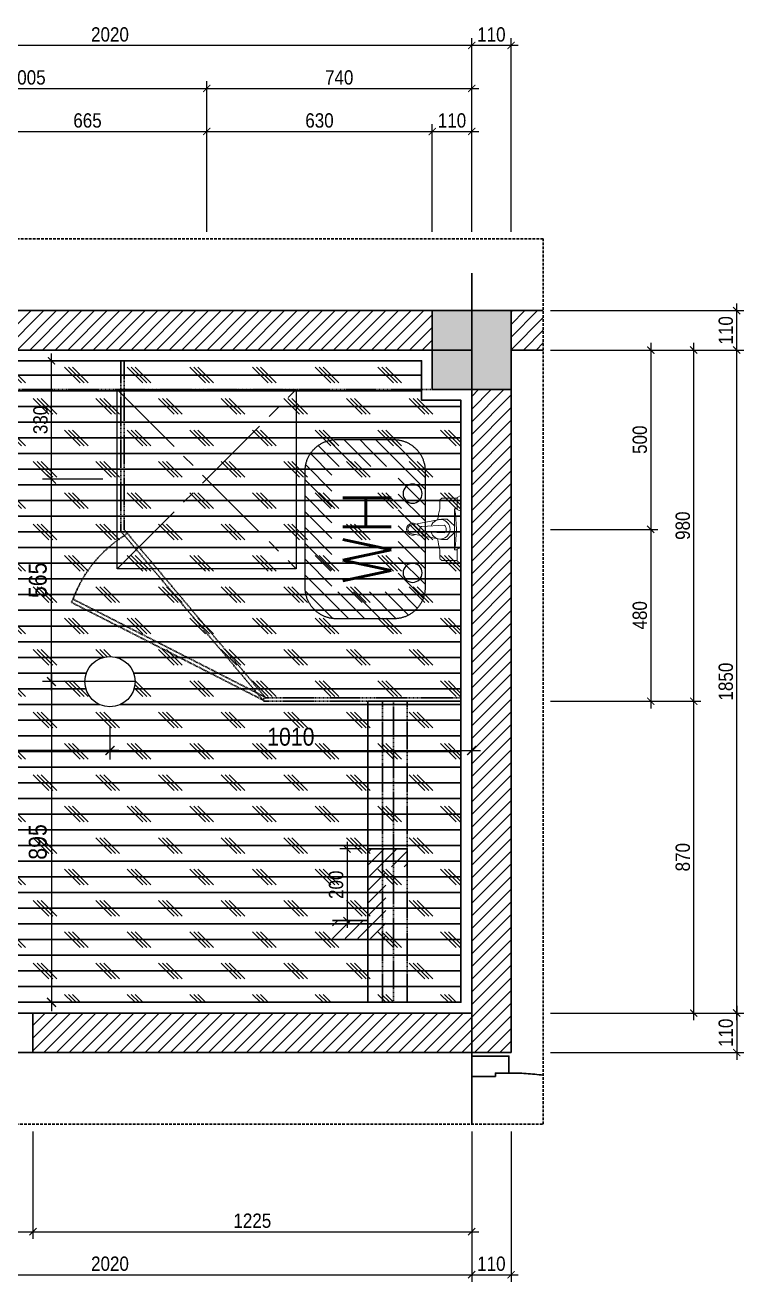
# Model space of a CAD drawing. Header units: millimetres. Extents: x -82962 to 19744, y -138000 to 4535.
# Drawn here: x 6462 to 8469, y -59018 to -55512 of the extents above; entities that cross this region are included whole.
import ezdxf

# ---------------------------------------------------------------- set-up
doc = ezdxf.new("R2010")
doc.units = ezdxf.units.MM
doc.header["$LTSCALE"] = 1000
doc.header["$MEASUREMENT"] = 0
doc.header["$PDMODE"] = 3
for name, pattern in [('$2$CENTER2', [1.125, 0.75, -0.125, 0.125, -0.125]), ('$3$HIDDEN', [9.525, 6.35, -3.175]), ('HIDDEN', [0.375, 0.25, -0.125])]:
    doc.linetypes.add(name, pattern=pattern)
doc.layers.get('0').update_dxf_attribs({"lineweight": 30})
doc.layers.get('DEFPOINTS').update_dxf_attribs({"color": 4, "lineweight": 30})
for name, color, linetype in [('1CN', 4, 'Continuous'), ('1TBN', 3, 'Continuous'), ('A- HATCH', 251, 'Continuous'), ('A-HATCH', 250, 'Continuous'), ('ETC', 6, 'Continuous'), ('sanytary', 4, 'Continuous'), ('TBD', 2, 'Continuous')]:
    doc.layers.add(name, color=color, linetype=linetype)
doc.layers.add('NOITHAT', color=156, linetype='Continuous', lineweight=5)
doc.layers.add('THAY', color=4, linetype='Continuous', lineweight=30)
doc.styles.add('ARIAL', font='arial.ttf', dxfattribs={"width": 0.85})
doc.styles.add('ROMANS', font='romans.shx', dxfattribs={"width": 0.7, "bigfont": 'vns.shx'})
doc.dimstyles.new('DIM 1-100', dxfattribs={"dimscale": 0, "dimtxt": 2, "dimasz": 1, "dimexe": 1, "dimexo": 1, "dimgap": 0.5, "dimtad": 1, "dimdec": 4, "dimrnd": 1, "dimdsep": 46, "dimtxsty": 'ARIAL', "dimblk1": 'ARCHTICK', "dimblk2": 'ARCHTICK', "dimsah": 1, "dimcen": 2, "dimdle": 1, "dimclrd": 9, "dimclre": 9, "dimclrt": 1, "dimadec": 0, "dimazin": 0, "dimtfac": 1, "dimtdec": 4, "dimtix": 1, "dimtmove": 2, "dimatfit": 3, "dimldrblk": 'DOT', "dimfxl": 1, "dimtvp": 1, "dimtolj": 1, "dimarcsym": 0})

# ---------------------------------------------------------------- blocks, each defined once
blk = doc.blocks.new('voinuoc')
at = {"layer": 'NOITHAT'}
for p, q in [((65.6, 54.5), (81.3, 137.3)), ((122.4, 54.5), (106.7, 137.3)), ((7.1, 10.5), (7.1, 50.1)), ((36.7, 58.8), (13.8, 58.8)), ((65.6, 54.5), (65.6, 38.7)), ((65.6, 38.7), (84.9, 17.6)), ((122.4, 38.7), (103.1, 17.6)), ((122.4, 54.5), (122.4, 38.7)), ((151.7, 58.8), (174.6, 58.8)), ((181.3, 10.5), (181.3, 50.1)), ((0, 0), (5.2, 10.5)), ((0, 0), (43.8, 0)), ((38.5, 10.5), (5.2, 10.5)), ((36.7, 17.6), (151.7, 17.6)), ((36.7, 10.5), (36.7, 17.6)), ((43.8, 0), (38.5, 10.5)), ((144.6, 0), (149.9, 10.5)), ((188.4, 0), (144.6, 0)), ((149.9, 10.5), (183.2, 10.5)), ((151.7, 10.5), (151.7, 17.6)), ((188.4, 0), (183.2, 10.5))]:
    blk.add_line(p, q, dxfattribs=at)
blk.add_lwpolyline([(82.9, 46.5), (86.3, 109.5, -0.414214), (91.3, 114.5), (96.3, 114.5, -0.414214), (101.3, 109.5), (103.7, 46.5, -0.414214), (98.7, 41.5), (91.3, 41.5, -0.300554)], format="xyb", close=True, dxfattribs=at)
for centre, radius, start, end in [((94, 135.1), 16.9, 330.473, 209.527), ((94, 135.1), 12.9, 9.9441, 170.0559), ((94, 57.7), 27.2, 109.5847, 72.1647), ((16.2, 50.1), 9.04, 105.4216, 180.2748), ((128.4, -313.4), 383.4, 99.1258, 103.8498), ((59.6, -313.4), 383.4, 76.1502, 80.8742), ((172.2, 50.1), 9.04, 359.7252, 74.5784), ((94, 359.3), 346.5, 260.4738, 279.5916)]:
    blk.add_arc(centre, radius, start, end, dxfattribs=at)
blk = doc.blocks.new('*X577')
at = {"color": 0}
for p, q in [((19623, 27719.4), (19720.6, 27817)), ((19623.5, 27755.2), (19684.8, 27816.5)), ((19696, 27757), (19756, 27817)), ((19731.3, 27757), (19791.3, 27817)), ((19766.7, 27757), (19826.7, 27817)), ((19802, 27757), (19862, 27817)), ((19837.4, 27757), (19897.4, 27817)), ((19872.8, 27757), (19932.8, 27817)), ((19908.1, 27757), (19966.8, 27815.6)), ((19943.5, 27757), (19991.8, 27805.3)), ((19963, 27741.2), (20009.8, 27787.9)), ((19963, 27705.8), (20021, 27763.8)), ((19623, 27684), (19683, 27744)), ((19968, 27675.5), (20023, 27730.5)), ((19651.1, 27676.8), (19683, 27708.7)), ((20003.2, 27675.4), (20023, 27695.1)), ((19623, 27648.7), (19651.1, 27676.8)), ((19623.2, 27613.5), (19683, 27673.3)), ((19963, 27670.5), (19968, 27675.5)), ((19963, 27635.1), (20003.2, 27675.4)), ((19631.2, 27586.1), (19683, 27638)), ((19912.2, 27549), (20023, 27659.8)), ((19646.8, 27566.4), (19689.9, 27609.5)), ((19669, 27553.2), (19724.8, 27609)), ((19700.1, 27549), (19760.1, 27609)), ((19735.5, 27549), (19795.5, 27609)), ((19770.8, 27549), (19830.8, 27609)), ((19806.2, 27549), (19866.2, 27609)), ((19841.5, 27549), (19901.5, 27609)), ((19876.9, 27549), (19936.9, 27609)), ((19947.6, 27549), (20023, 27624.4))]:
    blk.add_line(p, q, dxfattribs=at)
blk = doc.blocks.new('A$C2CF03E5D')
at = {"layer": '1CN'}
blk.add_circle((35, 349.2), 26.7, dxfattribs=at)
at = {"layer": '1TBN', "color": 9, "linetype": '$3$HIDDEN', "ltscale": 0.2}
blk.add_lwpolyline([(87.5, 0), (247.5, 0, 0.414214), (335, 87.5), (335, 412.5, 0.414214), (247.5, 500), (87.5, 500, 0.414214), (0, 412.5), (0, 87.5, 0.414214)], format="xyb", close=True, dxfattribs=at)
at = {"layer": 'sanytary', "color": 6, "ltscale": 1000}
blk.add_circle((35, 128.2), 26.7, dxfattribs=at)
at = {"layer": 'A- HATCH', "extrusion": (0, 0, -1), "xscale": 1.249999998137354, "yscale": 1.249999998137354, "zscale": -1.25, "rotation": 89.9999999999992}
blk.add_blockref('*X577', (34436.2, -24528.7), dxfattribs=at)
at = {"layer": '1TBN', "color": 9, "style": 'ROMANS', "text_generation_flag": 4, "width": 1}
blk.add_text('WH', height=135, rotation=90, dxfattribs=at).set_placement((94.7, 94.4))
blk = doc.blocks.new('_ARCHTICK')
at = {"color": 0, "linetype": 'ByBlock', "const_width": 0.15}
blk.add_lwpolyline([(-0.5, -0.5), (0.5, 0.5)], dxfattribs=at)
blk = doc.blocks.new('*D579')
at = {"layer": 'DEFPOINTS', "color": 0, "ltscale": 0.2, "transparency": 16777216}
for p in [(5688.6, -57442.2), (6698.6, -57442.2), (5688.6, -57535.7)]:
    blk.add_point(p, dxfattribs=at)
at = {"layer": 'THAY', "color": 9, "lineweight": -2, "ltscale": 0.2, "transparency": 16777216}
for p, q in [((5688.6, -57467.2), (5688.6, -57560.7)), ((6698.6, -57467.2), (6698.6, -57560.7)), ((6723.6, -57535.7), (5663.6, -57535.7))]:
    blk.add_line(p, q, dxfattribs=at)
at = {"layer": 'THAY', "color": 9, "lineweight": -2, "ltscale": 0.2, "transparency": 16777216, "xscale": 25, "yscale": 25, "zscale": 25, "rotation": 180}
blk.add_blockref('_ARCHTICK', (5688.6, -57535.7), dxfattribs=at)
at = {"layer": 'THAY', "color": 9, "lineweight": -2, "ltscale": 0.2, "transparency": 16777216, "xscale": 25, "yscale": 25, "zscale": 25}
blk.add_blockref('_ARCHTICK', (6698.6, -57535.7), dxfattribs=at)
at = {"layer": 'THAY', "color": 1, "ltscale": 0.2, "transparency": 16777216, "insert": (6193.6, -57497.7), "char_height": 50, "attachment_point": 5, "style": 'ARIAL'}
blk.add_mtext('\\A1;1010', dxfattribs=at)
blk = doc.blocks.new('_DOT')
at = {"color": 0, "linetype": 'ByBlock', "ltscale": 10}
blk.add_line((-0.5, 0), (-1, 0), dxfattribs=at)
at = {"color": 0, "linetype": 'ByBlock', "ltscale": 10, "const_width": 0.5}
blk.add_lwpolyline([(-0.25, 0, 1), (0.25, 0, 1)], format="xyb", close=True, dxfattribs=at)
blk = doc.blocks.new('*D580')
at = {"layer": 'DEFPOINTS', "color": 0, "ltscale": 0.2, "transparency": 16777216}
for p in [(7708.6, -57404.3), (6698.6, -57442.2), (7708.6, -57535.7)]:
    blk.add_point(p, dxfattribs=at)
at = {"layer": 'THAY', "color": 9, "lineweight": -2, "ltscale": 0.2, "transparency": 16777216}
for p, q in [((7708.6, -57429.3), (7708.6, -57560.7)), ((6698.6, -57467.2), (6698.6, -57560.7)), ((6673.6, -57535.7), (7733.6, -57535.7))]:
    blk.add_line(p, q, dxfattribs=at)
at = {"layer": 'THAY', "color": 9, "lineweight": -2, "ltscale": 0.2, "transparency": 16777216, "xscale": 25, "yscale": 25, "zscale": 25, "rotation": 180}
blk.add_blockref('_ARCHTICK', (6698.6, -57535.7), dxfattribs=at)
at = {"layer": 'THAY', "color": 9, "lineweight": -2, "ltscale": 0.2, "transparency": 16777216, "xscale": 25, "yscale": 25, "zscale": 25}
blk.add_blockref('_ARCHTICK', (7708.6, -57535.7), dxfattribs=at)
at = {"layer": 'THAY', "color": 1, "ltscale": 0.2, "transparency": 16777216, "insert": (7203.6, -57497.7), "char_height": 50, "attachment_point": 5, "style": 'ARIAL'}
blk.add_mtext('\\A1;1010', dxfattribs=at)
blk = doc.blocks.new('l17')
at = {"linetype": 'ByBlock'}
blk.add_wipeout([(-175, 0), (-171.7, 33.8), (-166.5, 53.8), (-159.9, 71.2), (-150.3, 89.6), (-136.7, 109.3), (-122.5, 124.9), (-104, 140.8), (-84.3, 153.3), (-59.4, 164.6), (-38.1, 170.8), (-19, 174), (0, 175), (0, 175), (27.6, 172.8), (37, 171), (53.4, 166.7), (74.9, 158.1), (84.4, 153.3), (84.4, 153.3), (96.7, 145.8), (115.1, 131.8), (142.6, 101.5), (152, 86.7), (159.7, 71.6), (166.5, 54), (169.6, 43.2), (173.7, 21), (174.8, 8.6), (174.8, 0), (174, -18.3), (168.9, -45.8), (161.5, -67.4), (151.7, -87.3), (141.5, -103), (133, -113.7), (114.2, -132.6), (103.6, -141.1), (94.7, -147.2), (78, -156.7), (60.9, -164.1), (29.5, -172.5), (13, -174.5), (-9.7, -174.7), (-9.7, -174.7), (-25.6, -173.1), (-45.9, -168.9), (-55.1, -166.1), (-75.3, -158), (-89.6, -150.3), (-101.4, -142.6), (-113.2, -133.5), (-129.6, -117.6), (-139.1, -106.2), (-146.3, -96), (-152.4, -86), (-158.7, -73.7), (-164.2, -60.6), (-169.4, -44), (-172.3, -30.8)], dxfattribs=at).dxf.layer = 'TBD'
at = {"layer": 'TBD', "linetype": 'ByBlock'}
blk.add_line((-175, 0), (175, 0), dxfattribs=at)
blk.add_circle((0, 0), 175, dxfattribs=at)
blk = doc.blocks.new('*D581')
at = {"layer": 'DEFPOINTS', "color": 0, "ltscale": 0.2, "transparency": 16777216}
for p in [(6535.2, -56778.5), (6698.6, -56778.5), (6698.6, -57343.5)]:
    blk.add_point(p, dxfattribs=at)
at = {"layer": 'THAY', "color": 9, "lineweight": -2, "ltscale": 0.2, "transparency": 16777216}
for p, q in [((6535.2, -57368.5), (6535.2, -56753.5)), ((6673.6, -56778.5), (6510.2, -56778.5)), ((6673.6, -57343.5), (6510.2, -57343.5))]:
    blk.add_line(p, q, dxfattribs=at)
at = {"layer": 'THAY', "color": 9, "lineweight": -2, "ltscale": 0.2, "transparency": 16777216, "xscale": 25, "yscale": 25, "zscale": 25}
for p, rotation in [((6535.2, -56778.5), 90), ((6535.2, -57343.5), 270)]:
    blk.add_blockref('_ARCHTICK', p, dxfattribs=dict(at, rotation=rotation))
at = {"layer": 'THAY', "color": 1, "ltscale": 0.2, "transparency": 16777216, "insert": (6497.2, -57061), "char_height": 50, "attachment_point": 5, "rotation": 90, "style": 'ARIAL'}
blk.add_mtext('\\A1;565', dxfattribs=at)
blk = doc.blocks.new('*D582')
at = {"layer": 'DEFPOINTS', "color": 0, "ltscale": 0.2, "transparency": 16777216}
for p in [(6698.6, -57343.5), (6535.2, -58238.5), (6698.6, -58238.5)]:
    blk.add_point(p, dxfattribs=at)
at = {"layer": 'THAY', "color": 9, "lineweight": -2, "ltscale": 0.2, "transparency": 16777216}
for p, q in [((6535.2, -57318.5), (6535.2, -58263.5)), ((6673.6, -57343.5), (6510.2, -57343.5)), ((6673.6, -58238.5), (6510.2, -58238.5))]:
    blk.add_line(p, q, dxfattribs=at)
at = {"layer": 'THAY', "color": 9, "lineweight": -2, "ltscale": 0.2, "transparency": 16777216, "xscale": 25, "yscale": 25, "zscale": 25}
for p, rotation in [((6535.2, -57343.5), 90), ((6535.2, -58238.5), 270)]:
    blk.add_blockref('_ARCHTICK', p, dxfattribs=dict(at, rotation=rotation))
at = {"layer": 'THAY', "color": 1, "ltscale": 0.2, "transparency": 16777216, "insert": (6497.2, -57791), "char_height": 50, "attachment_point": 5, "rotation": 90, "style": 'ARIAL'}
blk.add_mtext('\\A1;895', dxfattribs=at)
blk = doc.blocks.new('*D635')
at = {"layer": 'DEFPOINTS', "color": 0, "ltscale": 0.2, "transparency": 16777216}
for p in [(6968.6, -55808.5), (6303.2, -56108.5), (6968.6, -56108.5)]:
    blk.add_point(p, dxfattribs=at)
at = {"layer": 'THAY', "color": 9, "lineweight": -2, "ltscale": 0.2, "transparency": 16777216}
for p, q in [((6303.2, -56088.5), (6303.2, -55788.5)), ((6968.6, -56088.5), (6968.6, -55788.5)), ((6283.2, -55808.5), (6988.6, -55808.5))]:
    blk.add_line(p, q, dxfattribs=at)
at = {"layer": 'THAY', "color": 9, "lineweight": -2, "ltscale": 0.2, "transparency": 16777216, "xscale": 19.99999999999999, "yscale": 19.99999999999999, "zscale": 19.99999999999999, "rotation": 180}
blk.add_blockref('_ARCHTICK', (6303.2, -55808.5), dxfattribs=at)
at = {"layer": 'THAY', "color": 9, "lineweight": -2, "ltscale": 0.2, "transparency": 16777216, "xscale": 19.99999999999999, "yscale": 19.99999999999999, "zscale": 19.99999999999999}
blk.add_blockref('_ARCHTICK', (6968.6, -55808.5), dxfattribs=at)
at = {"layer": 'THAY', "color": 1, "ltscale": 0.2, "transparency": 16777216, "insert": (6635.9, -55778), "char_height": 40, "attachment_point": 5, "style": 'ARIAL'}
blk.add_mtext('\\A1;665', dxfattribs=at)
blk = doc.blocks.new('*D636')
at = {"layer": 'DEFPOINTS', "color": 0, "ltscale": 0.2, "transparency": 16777216}
for p in [(7598.6, -55808.5), (6968.6, -56108.5), (7598.6, -56108.5)]:
    blk.add_point(p, dxfattribs=at)
at = {"layer": 'THAY', "color": 9, "lineweight": -2, "ltscale": 0.2, "transparency": 16777216}
for p, q in [((6968.6, -56088.5), (6968.6, -55788.5)), ((7598.6, -56088.5), (7598.6, -55788.5)), ((6948.6, -55808.5), (7618.6, -55808.5))]:
    blk.add_line(p, q, dxfattribs=at)
at = {"layer": 'THAY', "color": 9, "lineweight": -2, "ltscale": 0.2, "transparency": 16777216, "xscale": 19.99999999999999, "yscale": 19.99999999999999, "zscale": 19.99999999999999, "rotation": 180}
blk.add_blockref('_ARCHTICK', (6968.6, -55808.5), dxfattribs=at)
at = {"layer": 'THAY', "color": 9, "lineweight": -2, "ltscale": 0.2, "transparency": 16777216, "xscale": 19.99999999999999, "yscale": 19.99999999999999, "zscale": 19.99999999999999}
blk.add_blockref('_ARCHTICK', (7598.6, -55808.5), dxfattribs=at)
at = {"layer": 'THAY', "color": 1, "ltscale": 0.2, "transparency": 16777216, "insert": (7283.6, -55778), "char_height": 40, "attachment_point": 5, "style": 'ARIAL'}
blk.add_mtext('\\A1;630', dxfattribs=at)
blk = doc.blocks.new('*D637')
at = {"layer": 'DEFPOINTS', "color": 0, "ltscale": 0.2, "transparency": 16777216}
for p in [(7708.6, -55808.5), (7598.6, -56108.5), (7708.6, -56108.5)]:
    blk.add_point(p, dxfattribs=at)
at = {"layer": 'THAY', "color": 9, "lineweight": -2, "ltscale": 0.2, "transparency": 16777216}
for p, q in [((7598.6, -56088.5), (7598.6, -55788.5)), ((7708.6, -56088.5), (7708.6, -55788.5)), ((7578.6, -55808.5), (7728.6, -55808.5))]:
    blk.add_line(p, q, dxfattribs=at)
at = {"layer": 'THAY', "color": 9, "lineweight": -2, "ltscale": 0.2, "transparency": 16777216, "xscale": 19.99999999999999, "yscale": 19.99999999999999, "zscale": 19.99999999999999, "rotation": 180}
blk.add_blockref('_ARCHTICK', (7598.6, -55808.5), dxfattribs=at)
at = {"layer": 'THAY', "color": 9, "lineweight": -2, "ltscale": 0.2, "transparency": 16777216, "xscale": 19.99999999999999, "yscale": 19.99999999999999, "zscale": 19.99999999999999}
blk.add_blockref('_ARCHTICK', (7708.6, -55808.5), dxfattribs=at)
at = {"layer": 'THAY', "color": 1, "ltscale": 0.2, "transparency": 16777216, "insert": (7653.6, -55778), "char_height": 40, "attachment_point": 5, "style": 'ARIAL'}
blk.add_mtext('\\A1;110', dxfattribs=at)
blk = doc.blocks.new('*D638')
at = {"layer": 'DEFPOINTS', "color": 0, "ltscale": 0.2, "transparency": 16777216}
for p in [(7708.6, -55568.5), (7708.6, -56108.5), (7818.6, -56108.5)]:
    blk.add_point(p, dxfattribs=at)
at = {"layer": 'THAY', "color": 9, "lineweight": -2, "ltscale": 0.2, "transparency": 16777216}
for p, q in [((7838.6, -55568.5), (7688.6, -55568.5)), ((7708.6, -56088.5), (7708.6, -55548.5)), ((7818.6, -56088.5), (7818.6, -55548.5))]:
    blk.add_line(p, q, dxfattribs=at)
at = {"layer": 'THAY', "color": 9, "lineweight": -2, "ltscale": 0.2, "transparency": 16777216, "xscale": 19.99999999999999, "yscale": 19.99999999999999, "zscale": 19.99999999999999, "rotation": 180}
blk.add_blockref('_ARCHTICK', (7708.6, -55568.5), dxfattribs=at)
at = {"layer": 'THAY', "color": 9, "lineweight": -2, "ltscale": 0.2, "transparency": 16777216, "xscale": 19.99999999999999, "yscale": 19.99999999999999, "zscale": 19.99999999999999}
blk.add_blockref('_ARCHTICK', (7818.6, -55568.5), dxfattribs=at)
at = {"layer": 'THAY', "color": 1, "ltscale": 0.2, "transparency": 16777216, "insert": (7763.6, -55538), "char_height": 40, "attachment_point": 5, "style": 'ARIAL'}
blk.add_mtext('\\A1;110', dxfattribs=at)
blk = doc.blocks.new('*D639')
at = {"layer": 'DEFPOINTS', "color": 0, "ltscale": 0.2, "transparency": 16777216}
for p in [(5688.6, -55568.5), (5688.6, -56108.5), (7708.6, -56108.5)]:
    blk.add_point(p, dxfattribs=at)
at = {"layer": 'THAY', "color": 9, "lineweight": -2, "ltscale": 0.2, "transparency": 16777216}
for p, q in [((7728.6, -55568.5), (5668.6, -55568.5)), ((5688.6, -56088.5), (5688.6, -55548.5)), ((7708.6, -56088.5), (7708.6, -55548.5))]:
    blk.add_line(p, q, dxfattribs=at)
at = {"layer": 'THAY', "color": 9, "lineweight": -2, "ltscale": 0.2, "transparency": 16777216, "xscale": 19.99999999999999, "yscale": 19.99999999999999, "zscale": 19.99999999999999, "rotation": 180}
blk.add_blockref('_ARCHTICK', (5688.6, -55568.5), dxfattribs=at)
at = {"layer": 'THAY', "color": 9, "lineweight": -2, "ltscale": 0.2, "transparency": 16777216, "xscale": 19.99999999999999, "yscale": 19.99999999999999, "zscale": 19.99999999999999}
blk.add_blockref('_ARCHTICK', (7708.6, -55568.5), dxfattribs=at)
at = {"layer": 'THAY', "color": 1, "ltscale": 0.2, "transparency": 16777216, "insert": (6698.6, -55538), "char_height": 40, "attachment_point": 5, "style": 'ARIAL'}
blk.add_mtext('\\A1;2020', dxfattribs=at)
blk = doc.blocks.new('*D624')
at = {"layer": 'DEFPOINTS', "color": 0, "ltscale": 0.2, "transparency": 16777216}
for p in [(7908.6, -56418.5), (7908.6, -56918.7), (8208.6, -56918.7)]:
    blk.add_point(p, dxfattribs=at)
at = {"layer": 'THAY', "color": 9, "lineweight": -2, "ltscale": 0.2, "transparency": 16777216}
for p, q in [((7928.6, -56418.5), (8228.6, -56418.5)), ((8208.6, -56398.5), (8208.6, -56938.7)), ((7928.6, -56918.7), (8228.6, -56918.7))]:
    blk.add_line(p, q, dxfattribs=at)
at = {"layer": 'THAY', "color": 9, "lineweight": -2, "ltscale": 0.2, "transparency": 16777216, "xscale": 19.99999999999999, "yscale": 19.99999999999999, "zscale": 19.99999999999999}
for p, rotation in [((8208.6, -56418.5), 90), ((8208.6, -56918.7), 270)]:
    blk.add_blockref('_ARCHTICK', p, dxfattribs=dict(at, rotation=rotation))
at = {"layer": 'THAY', "color": 1, "ltscale": 0.2, "transparency": 16777216, "insert": (8178.2, -56668.6), "char_height": 40, "attachment_point": 5, "rotation": 90, "style": 'ARIAL'}
blk.add_mtext('\\A1;500', dxfattribs=at)
blk = doc.blocks.new('*D625')
at = {"layer": 'DEFPOINTS', "color": 0, "ltscale": 0.2, "transparency": 16777216}
for p in [(7908.6, -56918.7), (7908.6, -57398.5), (8208.6, -57398.5)]:
    blk.add_point(p, dxfattribs=at)
at = {"layer": 'THAY', "color": 9, "lineweight": -2, "ltscale": 0.2, "transparency": 16777216}
for p, q in [((8208.6, -56898.7), (8208.6, -57418.5)), ((7928.6, -56918.7), (8228.6, -56918.7)), ((7928.6, -57398.5), (8228.6, -57398.5))]:
    blk.add_line(p, q, dxfattribs=at)
at = {"layer": 'THAY', "color": 9, "lineweight": -2, "ltscale": 0.2, "transparency": 16777216, "xscale": 19.99999999999999, "yscale": 19.99999999999999, "zscale": 19.99999999999999}
for p, rotation in [((8208.6, -56918.7), 90), ((8208.6, -57398.5), 270)]:
    blk.add_blockref('_ARCHTICK', p, dxfattribs=dict(at, rotation=rotation))
at = {"layer": 'THAY', "color": 1, "ltscale": 0.2, "transparency": 16777216, "insert": (8178.2, -57158.6), "char_height": 40, "attachment_point": 5, "rotation": 90, "style": 'ARIAL'}
blk.add_mtext('\\A1;480', dxfattribs=at)
blk = doc.blocks.new('*D626')
at = {"layer": 'DEFPOINTS', "color": 0, "ltscale": 0.2, "transparency": 16777216}
for p in [(7908.6, -58268.5), (7908.6, -58378.5), (8448.6, -58378.5)]:
    blk.add_point(p, dxfattribs=at)
at = {"layer": 'THAY', "color": 9, "lineweight": -2, "ltscale": 0.2, "transparency": 16777216}
for p, q in [((7928.6, -58268.5), (8468.6, -58268.5)), ((8448.6, -58248.5), (8448.6, -58398.5)), ((7928.6, -58378.5), (8468.6, -58378.5))]:
    blk.add_line(p, q, dxfattribs=at)
at = {"layer": 'THAY', "color": 9, "lineweight": -2, "ltscale": 0.2, "transparency": 16777216, "xscale": 19.99999999999999, "yscale": 19.99999999999999, "zscale": 19.99999999999999}
for p, rotation in [((8448.6, -58268.5), 90), ((8448.6, -58378.5), 270)]:
    blk.add_blockref('_ARCHTICK', p, dxfattribs=dict(at, rotation=rotation))
at = {"layer": 'THAY', "color": 1, "ltscale": 0.2, "transparency": 16777216, "insert": (8418.2, -58323.5), "char_height": 40, "attachment_point": 5, "rotation": 90, "style": 'ARIAL'}
blk.add_mtext('\\A1;110', dxfattribs=at)
blk = doc.blocks.new('*D627')
at = {"layer": 'DEFPOINTS', "color": 0, "ltscale": 0.2, "transparency": 16777216}
for p in [(7908.6, -56418.5), (8448.6, -56418.5), (7908.6, -58268.5)]:
    blk.add_point(p, dxfattribs=at)
at = {"layer": 'THAY', "color": 9, "lineweight": -2, "ltscale": 0.2, "transparency": 16777216}
for p, q in [((7928.6, -56418.5), (8468.6, -56418.5)), ((8448.6, -58288.5), (8448.6, -56398.5)), ((7928.6, -58268.5), (8468.6, -58268.5))]:
    blk.add_line(p, q, dxfattribs=at)
at = {"layer": 'THAY', "color": 9, "lineweight": -2, "ltscale": 0.2, "transparency": 16777216, "xscale": 19.99999999999999, "yscale": 19.99999999999999, "zscale": 19.99999999999999}
for p, rotation in [((8448.6, -56418.5), 90), ((8448.6, -58268.5), 270)]:
    blk.add_blockref('_ARCHTICK', p, dxfattribs=dict(at, rotation=rotation))
at = {"layer": 'THAY', "color": 1, "ltscale": 0.2, "transparency": 16777216, "insert": (8418.2, -57343.5), "char_height": 40, "attachment_point": 5, "rotation": 90, "style": 'ARIAL'}
blk.add_mtext('\\A1;1850', dxfattribs=at)
blk = doc.blocks.new('*D628')
at = {"layer": 'DEFPOINTS', "color": 0, "ltscale": 0.2, "transparency": 16777216}
for p in [(7908.6, -56308.5), (8448.6, -56308.5), (7908.6, -56418.5)]:
    blk.add_point(p, dxfattribs=at)
at = {"layer": 'THAY', "color": 9, "lineweight": -2, "ltscale": 0.2, "transparency": 16777216}
for p, q in [((7928.6, -56308.5), (8468.6, -56308.5)), ((8448.6, -56438.5), (8448.6, -56288.5)), ((7928.6, -56418.5), (8468.6, -56418.5))]:
    blk.add_line(p, q, dxfattribs=at)
at = {"layer": 'THAY', "color": 9, "lineweight": -2, "ltscale": 0.2, "transparency": 16777216, "xscale": 19.99999999999999, "yscale": 19.99999999999999, "zscale": 19.99999999999999}
for p, rotation in [((8448.6, -56308.5), 90), ((8448.6, -56418.5), 270)]:
    blk.add_blockref('_ARCHTICK', p, dxfattribs=dict(at, rotation=rotation))
at = {"layer": 'THAY', "color": 1, "ltscale": 0.2, "transparency": 16777216, "insert": (8418.2, -56363.5), "char_height": 40, "attachment_point": 5, "rotation": 90, "style": 'ARIAL'}
blk.add_mtext('\\A1;110', dxfattribs=at)
blk = doc.blocks.new('*D629')
at = {"layer": 'DEFPOINTS', "color": 0, "ltscale": 0.2, "transparency": 16777216}
for p in [(7908.6, -57398.5), (8328.6, -57398.5), (7908.6, -58268.5)]:
    blk.add_point(p, dxfattribs=at)
at = {"layer": 'THAY', "color": 9, "lineweight": -2, "ltscale": 0.2, "transparency": 16777216}
for p, q in [((7928.6, -57398.5), (8348.6, -57398.5)), ((8328.6, -58288.5), (8328.6, -57378.5)), ((7928.6, -58268.5), (8348.6, -58268.5))]:
    blk.add_line(p, q, dxfattribs=at)
at = {"layer": 'THAY', "color": 9, "lineweight": -2, "ltscale": 0.2, "transparency": 16777216, "xscale": 19.99999999999999, "yscale": 19.99999999999999, "zscale": 19.99999999999999}
for p, rotation in [((8328.6, -57398.5), 90), ((8328.6, -58268.5), 270)]:
    blk.add_blockref('_ARCHTICK', p, dxfattribs=dict(at, rotation=rotation))
at = {"layer": 'THAY', "color": 1, "ltscale": 0.2, "transparency": 16777216, "insert": (8298.2, -57833.5), "char_height": 40, "attachment_point": 5, "rotation": 90, "style": 'ARIAL'}
blk.add_mtext('\\A1;870', dxfattribs=at)
blk = doc.blocks.new('*D630')
at = {"layer": 'DEFPOINTS', "color": 0, "ltscale": 0.2, "transparency": 16777216}
for p in [(7908.6, -56418.5), (8328.6, -56418.5), (7908.6, -57398.5)]:
    blk.add_point(p, dxfattribs=at)
at = {"layer": 'THAY', "color": 9, "lineweight": -2, "ltscale": 0.2, "transparency": 16777216}
for p, q in [((7928.6, -56418.5), (8348.6, -56418.5)), ((8328.6, -57418.5), (8328.6, -56398.5)), ((7928.6, -57398.5), (8348.6, -57398.5))]:
    blk.add_line(p, q, dxfattribs=at)
at = {"layer": 'THAY', "color": 9, "lineweight": -2, "ltscale": 0.2, "transparency": 16777216, "xscale": 19.99999999999999, "yscale": 19.99999999999999, "zscale": 19.99999999999999}
for p, rotation in [((8328.6, -56418.5), 90), ((8328.6, -57398.5), 270)]:
    blk.add_blockref('_ARCHTICK', p, dxfattribs=dict(at, rotation=rotation))
at = {"layer": 'THAY', "color": 1, "ltscale": 0.2, "transparency": 16777216, "insert": (8298.2, -56908.5), "char_height": 40, "attachment_point": 5, "rotation": 90, "style": 'ARIAL'}
blk.add_mtext('\\A1;980', dxfattribs=at)
blk = doc.blocks.new('*D642')
at = {"layer": 'DEFPOINTS', "color": 0, "ltscale": 0.2, "transparency": 16777216}
for p in [(6968.6, -55688.5), (5963.6, -56108.5), (6968.6, -56108.5)]:
    blk.add_point(p, dxfattribs=at)
at = {"layer": 'THAY', "color": 9, "lineweight": -2, "ltscale": 0.2, "transparency": 16777216}
for p, q in [((5963.6, -56088.5), (5963.6, -55668.5)), ((6968.6, -56088.5), (6968.6, -55668.5)), ((5943.6, -55688.5), (6988.6, -55688.5))]:
    blk.add_line(p, q, dxfattribs=at)
at = {"layer": 'THAY', "color": 9, "lineweight": -2, "ltscale": 0.2, "transparency": 16777216, "xscale": 19.99999999999999, "yscale": 19.99999999999999, "zscale": 19.99999999999999, "rotation": 180}
blk.add_blockref('_ARCHTICK', (5963.6, -55688.5), dxfattribs=at)
at = {"layer": 'THAY', "color": 9, "lineweight": -2, "ltscale": 0.2, "transparency": 16777216, "xscale": 19.99999999999999, "yscale": 19.99999999999999, "zscale": 19.99999999999999}
blk.add_blockref('_ARCHTICK', (6968.6, -55688.5), dxfattribs=at)
at = {"layer": 'THAY', "color": 1, "ltscale": 0.2, "transparency": 16777216, "insert": (6466.1, -55658), "char_height": 40, "attachment_point": 5, "style": 'ARIAL'}
blk.add_mtext('\\A1;1005', dxfattribs=at)
blk = doc.blocks.new('*D643')
at = {"layer": 'DEFPOINTS', "color": 0, "ltscale": 0.2, "transparency": 16777216}
for p in [(7708.6, -55688.5), (6968.6, -56108.5), (7708.6, -56108.5)]:
    blk.add_point(p, dxfattribs=at)
at = {"layer": 'THAY', "color": 9, "lineweight": -2, "ltscale": 0.2, "transparency": 16777216}
for p, q in [((6968.6, -56088.5), (6968.6, -55668.5)), ((7708.6, -56088.5), (7708.6, -55668.5)), ((6948.6, -55688.5), (7728.6, -55688.5))]:
    blk.add_line(p, q, dxfattribs=at)
at = {"layer": 'THAY', "color": 9, "lineweight": -2, "ltscale": 0.2, "transparency": 16777216, "xscale": 19.99999999999999, "yscale": 19.99999999999999, "zscale": 19.99999999999999, "rotation": 180}
blk.add_blockref('_ARCHTICK', (6968.6, -55688.5), dxfattribs=at)
at = {"layer": 'THAY', "color": 9, "lineweight": -2, "ltscale": 0.2, "transparency": 16777216, "xscale": 19.99999999999999, "yscale": 19.99999999999999, "zscale": 19.99999999999999}
blk.add_blockref('_ARCHTICK', (7708.6, -55688.5), dxfattribs=at)
at = {"layer": 'THAY', "color": 1, "ltscale": 0.2, "transparency": 16777216, "insert": (7338.6, -55658), "char_height": 40, "attachment_point": 5, "style": 'ARIAL'}
blk.add_mtext('\\A1;740', dxfattribs=at)
blk = doc.blocks.new('*D645')
at = {"layer": 'DEFPOINTS', "color": 0, "ltscale": 0.2, "transparency": 16777216}
for p in [(5743.6, -58578.5), (6483.6, -58578.5), (6483.6, -58878.5)]:
    blk.add_point(p, dxfattribs=at)
at = {"layer": 'THAY', "color": 9, "lineweight": -2, "ltscale": 0.2, "transparency": 16777216}
for p, q in [((5743.6, -58598.5), (5743.6, -58898.5)), ((6483.6, -58598.5), (6483.6, -58898.5)), ((5723.6, -58878.5), (6503.6, -58878.5))]:
    blk.add_line(p, q, dxfattribs=at)
at = {"layer": 'THAY', "color": 9, "lineweight": -2, "ltscale": 0.2, "transparency": 16777216, "xscale": 19.99999999999999, "yscale": 19.99999999999999, "zscale": 19.99999999999999, "rotation": 180}
blk.add_blockref('_ARCHTICK', (5743.6, -58878.5), dxfattribs=at)
at = {"layer": 'THAY', "color": 9, "lineweight": -2, "ltscale": 0.2, "transparency": 16777216, "xscale": 19.99999999999999, "yscale": 19.99999999999999, "zscale": 19.99999999999999}
blk.add_blockref('_ARCHTICK', (6483.6, -58878.5), dxfattribs=at)
at = {"layer": 'THAY', "color": 1, "ltscale": 0.2, "transparency": 16777216, "insert": (6113.6, -58848), "char_height": 40, "attachment_point": 5, "style": 'ARIAL'}
blk.add_mtext('\\A1;740', dxfattribs=at)
blk = doc.blocks.new('*D646')
at = {"layer": 'DEFPOINTS', "color": 0, "ltscale": 0.2, "transparency": 16777216}
for p in [(6483.6, -58578.5), (7708.6, -58578.5), (7708.6, -58878.5)]:
    blk.add_point(p, dxfattribs=at)
at = {"layer": 'THAY', "color": 9, "lineweight": -2, "ltscale": 0.2, "transparency": 16777216}
for p, q in [((6483.6, -58598.5), (6483.6, -58898.5)), ((7708.6, -58598.5), (7708.6, -58898.5)), ((6463.6, -58878.5), (7728.6, -58878.5))]:
    blk.add_line(p, q, dxfattribs=at)
at = {"layer": 'THAY', "color": 9, "lineweight": -2, "ltscale": 0.2, "transparency": 16777216, "xscale": 19.99999999999999, "yscale": 19.99999999999999, "zscale": 19.99999999999999, "rotation": 180}
blk.add_blockref('_ARCHTICK', (6483.6, -58878.5), dxfattribs=at)
at = {"layer": 'THAY', "color": 9, "lineweight": -2, "ltscale": 0.2, "transparency": 16777216, "xscale": 19.99999999999999, "yscale": 19.99999999999999, "zscale": 19.99999999999999}
blk.add_blockref('_ARCHTICK', (7708.6, -58878.5), dxfattribs=at)
at = {"layer": 'THAY', "color": 1, "ltscale": 0.2, "transparency": 16777216, "insert": (7096.1, -58848), "char_height": 40, "attachment_point": 5, "style": 'ARIAL'}
blk.add_mtext('\\A1;1225', dxfattribs=at)
blk = doc.blocks.new('*D647')
at = {"layer": 'DEFPOINTS', "color": 0, "ltscale": 0.2, "transparency": 16777216}
for p in [(7708.6, -58578.5), (7818.6, -58578.5), (7818.6, -58998.5)]:
    blk.add_point(p, dxfattribs=at)
at = {"layer": 'THAY', "color": 9, "lineweight": -2, "ltscale": 0.2, "transparency": 16777216}
for p, q in [((7708.6, -58598.5), (7708.6, -59018.5)), ((7818.6, -58598.5), (7818.6, -59018.5)), ((7688.6, -58998.5), (7838.6, -58998.5))]:
    blk.add_line(p, q, dxfattribs=at)
at = {"layer": 'THAY', "color": 9, "lineweight": -2, "ltscale": 0.2, "transparency": 16777216, "xscale": 19.99999999999999, "yscale": 19.99999999999999, "zscale": 19.99999999999999, "rotation": 180}
blk.add_blockref('_ARCHTICK', (7708.6, -58998.5), dxfattribs=at)
at = {"layer": 'THAY', "color": 9, "lineweight": -2, "ltscale": 0.2, "transparency": 16777216, "xscale": 19.99999999999999, "yscale": 19.99999999999999, "zscale": 19.99999999999999}
blk.add_blockref('_ARCHTICK', (7818.6, -58998.5), dxfattribs=at)
at = {"layer": 'THAY', "color": 1, "ltscale": 0.2, "transparency": 16777216, "insert": (7763.6, -58968), "char_height": 40, "attachment_point": 5, "style": 'ARIAL'}
blk.add_mtext('\\A1;110', dxfattribs=at)
blk = doc.blocks.new('*D649')
at = {"layer": 'DEFPOINTS', "color": 0, "ltscale": 0.2, "transparency": 16777216}
for p in [(5688.6, -58578.5), (7708.6, -58578.5), (7708.6, -58998.5)]:
    blk.add_point(p, dxfattribs=at)
at = {"layer": 'THAY', "color": 9, "lineweight": -2, "ltscale": 0.2, "transparency": 16777216}
for p, q in [((5688.6, -58598.5), (5688.6, -59018.5)), ((7708.6, -58598.5), (7708.6, -59018.5)), ((5668.6, -58998.5), (7728.6, -58998.5))]:
    blk.add_line(p, q, dxfattribs=at)
at = {"layer": 'THAY', "color": 9, "lineweight": -2, "ltscale": 0.2, "transparency": 16777216, "xscale": 19.99999999999999, "yscale": 19.99999999999999, "zscale": 19.99999999999999, "rotation": 180}
blk.add_blockref('_ARCHTICK', (5688.6, -58998.5), dxfattribs=at)
at = {"layer": 'THAY', "color": 9, "lineweight": -2, "ltscale": 0.2, "transparency": 16777216, "xscale": 19.99999999999999, "yscale": 19.99999999999999, "zscale": 19.99999999999999}
blk.add_blockref('_ARCHTICK', (7708.6, -58998.5), dxfattribs=at)
at = {"layer": 'THAY', "color": 1, "ltscale": 0.2, "transparency": 16777216, "insert": (6698.6, -58968), "char_height": 40, "attachment_point": 5, "style": 'ARIAL'}
blk.add_mtext('\\A1;2020', dxfattribs=at)
blk = doc.blocks.new('THAM TRAN')
at = {"layer": 'A-HATCH', "linetype": '$2$CENTER2', "ltscale": 0.3}
for points in [[(102930.8, -9848.4), (103430.8, -10348.4)], [(102930.8, -10348.4), (103430.8, -9848.4)]]:
    blk.add_lwpolyline(points, dxfattribs=at)
at = {"layer": 'ETC', "linetype": 'Continuous', "ltscale": 0.1}
blk.add_lwpolyline([(102930.8, -10348.4), (103430.8, -10348.4), (103430.8, -9848.4), (102930.8, -9848.4)], close=True, dxfattribs=at)
blk = doc.blocks.new('*D653')
at = {"layer": 'DEFPOINTS', "color": 0, "ltscale": 0.2, "transparency": 16777216}
for p in [(6535.2, -56448.5), (6698.6, -56448.5), (6698.6, -56778.5)]:
    blk.add_point(p, dxfattribs=at)
at = {"layer": 'THAY', "color": 9, "lineweight": -2, "ltscale": 0.2, "transparency": 16777216}
for p, q in [((6678.6, -56448.5), (6515.2, -56448.5)), ((6535.2, -56798.5), (6535.2, -56428.5)), ((6678.6, -56778.5), (6515.2, -56778.5))]:
    blk.add_line(p, q, dxfattribs=at)
at = {"layer": 'THAY', "color": 9, "lineweight": -2, "ltscale": 0.2, "transparency": 16777216, "xscale": 19.99999999999999, "yscale": 19.99999999999999, "zscale": 19.99999999999999}
for p, rotation in [((6535.2, -56448.5), 90), ((6535.2, -56778.5), 270)]:
    blk.add_blockref('_ARCHTICK', p, dxfattribs=dict(at, rotation=rotation))
at = {"layer": 'THAY', "color": 1, "ltscale": 0.2, "transparency": 16777216, "insert": (6504.7, -56613.5), "char_height": 40, "attachment_point": 5, "rotation": 90, "style": 'ARIAL'}
blk.add_mtext('\\A1;330', dxfattribs=at)
blk = doc.blocks.new('*D662')
at = {"layer": 'DEFPOINTS', "color": 0, "ltscale": 0.2, "transparency": 16777216}
for p in [(7418.6, -57810.5), (7360.5, -58010.5), (7418.6, -58010.5)]:
    blk.add_point(p, dxfattribs=at)
at = {"layer": 'THAY', "color": 9, "lineweight": -2, "ltscale": 0.2, "transparency": 16777216}
for p, q in [((7398.6, -57810.5), (7340.5, -57810.5)), ((7360.5, -57790.5), (7360.5, -58030.5)), ((7398.6, -58010.5), (7340.5, -58010.5))]:
    blk.add_line(p, q, dxfattribs=at)
at = {"layer": 'THAY', "color": 9, "lineweight": -2, "ltscale": 0.2, "transparency": 16777216, "xscale": 19.99999999999999, "yscale": 19.99999999999999, "zscale": 19.99999999999999}
for p, rotation in [((7360.5, -57810.5), 90), ((7360.5, -58010.5), 270)]:
    blk.add_blockref('_ARCHTICK', p, dxfattribs=dict(at, rotation=rotation))
at = {"layer": 'THAY', "color": 1, "ltscale": 0.2, "transparency": 16777216, "insert": (7330.1, -57910.5), "char_height": 40, "attachment_point": 5, "rotation": 90, "style": 'ARIAL'}
blk.add_mtext('\\A1;200', dxfattribs=at)

msp = doc.modelspace()

# ---------------------------------------------------------------- hatches: boundary and pattern name
at = {"layer": 'THAY', "ltscale": 0.2}
h = msp.add_hatch(dxfattribs=at)
h.set_pattern_fill('ANSI31', color=256, scale=200, style=0, double=1)
h.set_pattern_definition([(45, (5378.596, -56418.47), (-17.67767, 17.67767), [])])
h.paths.add_polyline_path([(7598.59633, -56308.46884), (5798.59633, -56308.46884), (5798.59633, -56418.46884), (7598.59633, -56418.46884)])
h.paths.add_polyline_path([(7908.59633, -56308.46884), (7818.59633, -56308.46884), (7818.59633, -56418.46884), (7908.59633, -56418.46884)])
h.paths.add_polyline_path([(5578.59633, -56308.46884), (5378.59633, -56308.46884), (5378.59633, -56418.46884), (5578.59633, -56418.46884)])
at = {"layer": 'THAY', "linetype": 'Continuous'}
msp.add_hatch(color=256, dxfattribs=at).paths.add_polyline_path([(7818.59633, -56308.46884), (7598.59633, -56308.46884), (7598.59633, -56528.46884), (7818.59633, -56528.46884)])
at = {"layer": 'THAY', "ltscale": 0.2}
h = msp.add_hatch(dxfattribs=at)
h.set_pattern_fill('CORK', color=256, scale=350, style=0)
h.set_pattern_definition([(0, (5718.596, -58238.47), (0, 43.75), []), (135, (5740.47, -58260.34), (-87.5, -87.5), [61.872, -61.872]), (135, (5751.41, -58260.34), (-87.5, -87.5), [61.872, -61.872]), (135, (5762.35, -58260.34), (-87.5, -87.5), [61.872, -61.872])])
h.paths.add_polyline_path([(7678.59633, -57446.37919), (7678.59633, -57398.46884), (7678.59633, -56558.46884), (7568.59633, -56558.46884), (7568.59633, -56448.46884), (5993.59633, -56448.46884), (5993.59633, -56898.46884), (5718.59633, -56898.46884), (5718.59633, -58238.46884), (7678.59633, -58238.46884)])
h = msp.add_hatch(dxfattribs=at)
h.set_pattern_fill('ANSI31', color=256, scale=200, style=0, double=1)
h.set_pattern_definition([(45, (7320.02, -58060.516), (-17.6777, 17.6777), [])])
h.paths.add_polyline_path([(7528.59633, -57810.51588), (7528.59633, -57860.51588), (7468.59633, -57860.51588), (7468.59633, -58060.51588), (7320.02069, -58060.51588), (7320.02069, -58010.51588), (7418.59633, -58010.51588), (7418.59633, -57810.51588)])

# ---------------------------------------------------------------- linework, layer by layer
at = {"layer": 'THAY', "ltscale": 0.01}
for p, q in [((7708.59633, -58578.46884), (7708.59633, -56204.07311)), ((5378.59633, -56308.46884), (7908.59633, -56308.46884))]:
    msp.add_line(p, q, dxfattribs=at)
at = {"layer": 'THAY'}
for p, q in [((5378.59633, -56308.46884), (7908.59633, -56308.46884)), ((5798.59633, -56418.46884), (7708.59633, -56418.46884)), ((7818.59633, -56418.46884), (7908.59633, -56418.46884))]:
    msp.add_line(p, q, dxfattribs=at)
at = {"layer": 'THAY', "linetype": 'Continuous'}
for p, q in [((7708.59633, -58268.46884), (7708.59633, -56418.46884)), ((7708.59633, -56528.46884), (7708.59633, -58268.46884)), ((7818.59633, -56528.46884), (7818.59633, -58378.46884)), ((6483.59633, -58268.46884), (6483.59633, -58378.46884)), ((6483.59633, -58268.46884), (7708.59633, -58268.46884)), ((6483.59633, -58378.46884), (7818.59633, -58378.46884))]:
    msp.add_line(p, q, dxfattribs=at)
at = {"layer": 'THAY', "ltscale": 0.2}
msp.add_line((7418.59633, -57398.46884), (7418.59633, -58238.46884), dxfattribs=at)
at = {"layer": 'THAY', "linetype": 'HIDDEN', "ltscale": 0.01}
msp.add_line((7528.59633, -57398.46884), (7528.59633, -58238.46884), dxfattribs=at)
at = {"layer": 'THAY', "linetype": 'HIDDEN', "ltscale": 0.03}
msp.add_lwpolyline([(7908.59633, -56108.46884), (5378.59633, -56108.46884), (5378.59633, -58578.46884), (7908.59633, -58578.46884)], close=True, dxfattribs=at)
at = {"layer": 'THAY'}
msp.add_lwpolyline([(7818.59633, -56308.46884), (7598.59633, -56308.46884), (7598.59633, -56528.46884), (7818.59633, -56528.46884)], close=True, dxfattribs=at)
at = {"layer": 'THAY', "ltscale": 0.2}
for points in [[(7678.59633, -56558.46884), (7678.59633, -58238.46884), (5718.59633, -58238.46884), (5718.59633, -56898.46884), (5993.59633, -56898.46884), (5993.59633, -56448.46884), (7568.59633, -56448.46884), (7568.59633, -56558.46884), (7678.59633, -56558.46884)], [(7678.59633, -57446.37919), (7678.59633, -57398.46884), (7678.59633, -56558.46884), (7568.59633, -56558.46884), (7568.59633, -56448.46884), (5993.59633, -56448.46884), (5993.59633, -56898.46884), (5718.59633, -56898.46884), (5718.59633, -58238.46884), (7678.59633, -58238.46884), (7678.59633, -57446.37919)], [(7598.59633, -56448.46884), (7598.59633, -56528.46884), (7678.59633, -56528.46884)], [(7418.59633, -57398.46884), (7678.59633, -57398.46884)]]:
    msp.add_lwpolyline(points, dxfattribs=at)
at = {"layer": 'THAY', "linetype": 'HIDDEN', "ltscale": 0.01}
for points in [[(7678.59633, -57398.46884), (7128.59633, -57398.46884), (6728.59633, -56923.46884), (6728.59633, -56448.46884)], [(7678.59633, -57388.46884), (7133.2487, -57388.46884), (6738.59633, -56919.81916), (6738.59633, -56448.46884)], [(7598.59633, -56528.46884), (5798.59633, -56528.46884)], [(6746.76725, -56929.52212), (6739.11814, -56935.96348)], [(6591.03206, -57122.44449), (6595.57315, -57113.53504), (7130.14068, -57386.00074), (7125.59958, -57394.9102), (6591.03206, -57122.44449)], [(7133.2487, -57388.46884), (7125.59958, -57394.9102)]]:
    msp.add_lwpolyline(points, dxfattribs=at)
msp.add_lwpolyline([(7459.81899, -58238.46884), (7489.81899, -58238.46884), (7489.81899, -57398.46884), (7459.81899, -57398.46884)], close=True, dxfattribs=at)
at = {"layer": 'THAY', "linetype": 'Continuous'}
msp.add_lwpolyline([(7320.02069, -58010.51588), (7418.59633, -58010.51588), (7418.59633, -57810.51588), (7528.59633, -57810.51588)], dxfattribs=at)
at = {"layer": 'THAY', "ltscale": 0.2}
msp.add_lwpolyline([(5743.59633, -58268.46884), (6483.59633, -58268.46884), (6483.59633, -58378.46884), (5743.59633, -58378.46884)], close=True, dxfattribs=at)
at = {"layer": 'THAY', "linetype": 'ByBlock'}
msp.add_lwpolyline([(7708.59633, -58388.46884), (7708.59633, -58445.13551), (7774.70745, -58445.13551), (7774.70745, -58435.69106), (7812.48522, -58435.69106), (7812.48522, -58388.46884)], close=True, dxfattribs=at)
at = {"layer": 'THAY', "linetype": 'HIDDEN', "ltscale": 0.01}
msp.add_arc((6927.55517, -57235.09698), 353.53835, 122.20858715, 159.88877162, dxfattribs=at)
at = {"layer": 'THAY', "linetype": 'HIDDEN'}
msp.add_arc((7812.48522, -59191.24662), 755.55556, 82.69183939, 90, dxfattribs=at)

# ---------------------------------------------------------------- block references
at = {"layer": 'THAY', "linetype": 'Continuous', "ltscale": 0.1, "xscale": -1}
msp.add_blockref('A$C2CF03E5D', (7578.59668, -57168.27393), dxfattribs=at)
at = {"layer": 'THAY', "ltscale": 6, "xscale": -1, "rotation": 90}
msp.add_blockref('voinuoc', (7678.59633, -56824.45749), dxfattribs=at)

# ---------------------------------------------------------------- dimensions: what is measured, and where the dimension line sits
at = {"layer": 'THAY', "ltscale": 0.2}
for base, p1, p2, override, picture, middle in [((5688.59633, -55568.46884), (7708.59633, -56108.46884), (5688.59633, -56108.46884), {"dimscale": 20}, '*D639', (6698.59633, -55538.04592)), ((7708.59633, -55568.46884), (7818.59633, -56108.46884), (7708.59633, -56108.46884), {"dimscale": 20}, '*D638', (7763.59633, -55538.04592)), ((6968.59633, -55688.46884), (5963.59633, -56108.46884), (6968.59633, -56108.46884), {"dimscale": 20}, '*D642', (6466.09633, -55658.04592)), ((7708.59633, -55688.46884), (6968.59633, -56108.46884), (7708.59633, -56108.46884), {"dimscale": 20}, '*D643', (7338.59633, -55658.04592)), ((6968.59633, -55808.46884), (6303.23075, -56108.46884), (6968.59633, -56108.46884), {"dimscale": 20}, '*D635', (6635.91354, -55778.04592)), ((7598.59633, -55808.46884), (6968.59633, -56108.46884), (7598.59633, -56108.46884), {"dimscale": 20}, '*D636', (7283.59633, -55778.03228)), ((7708.59633, -55808.46884), (7598.59633, -56108.46884), (7708.59633, -56108.46884), {"dimscale": 20}, '*D637', (7653.59633, -55778.04592)), ((7708.59633, -57535.68384), (6698.59633, -57442.2113), (7708.59633, -57404.258), {"dimscale": 25}, '*D580', (7203.59633, -57497.65519)), ((5688.59633, -57535.68384), (6698.59633, -57442.2113), (5688.59633, -57442.2113), {"dimscale": 25}, '*D579', (6193.59633, -57497.65519)), ((7708.59633, -58998.46884), (5688.59633, -58578.46884), (7708.59633, -58578.46884), {"dimscale": 20}, '*D649', (6698.59633, -58968.04592)), ((6483.59633, -58878.46884), (5743.59633, -58578.46884), (6483.59633, -58578.46884), {"dimscale": 20}, '*D645', (6113.59633, -58848.04592)), ((7708.59633, -58878.46884), (6483.59633, -58578.46884), (7708.59633, -58578.46884), {"dimscale": 20}, '*D646', (7096.09633, -58848.04592)), ((7818.59633, -58998.46884), (7708.59633, -58578.46884), (7818.59633, -58578.46884), {"dimscale": 20}, '*D647', (7763.59633, -58968.04592))]:
    dim = msp.add_linear_dim(base=base, p1=p1, p2=p2, dimstyle='DIM 1-100', override=override, dxfattribs=at)
    dim.commit()
    dim.dimension.update_dxf_attribs({"geometry": picture, "text_midpoint": middle})
for base, p1, p2, picture, middle in [((8448.59633, -56308.46884), (7908.59633, -56418.46884), (7908.59633, -56308.46884), '*D628', (8418.17342, -56363.46884)), ((8208.59633, -56918.65911), (7908.59633, -56418.46884), (7908.59633, -56918.65911), '*D624', (8178.17342, -56668.56397)), ((8448.59633, -56418.46884), (7908.59633, -58268.46884), (7908.59633, -56418.46884), '*D627', (8418.17342, -57343.46884)), ((8328.59633, -56418.46884), (7908.59633, -57398.46884), (7908.59633, -56418.46884), '*D630', (8298.17342, -56908.46884)), ((6535.18576, -56448.46884), (6698.59633, -56778.46884), (6698.59633, -56448.46884), '*D653', (6504.7492, -56613.46884)), ((8208.59633, -57398.46884), (7908.59633, -56918.65911), (7908.59633, -57398.46884), '*D625', (8178.17342, -57158.56397)), ((8328.59633, -57398.46884), (7908.59633, -58268.46884), (7908.59633, -57398.46884), '*D629', (8298.17342, -57833.46884)), ((7360.54283, -58010.51588), (7418.59633, -57810.51588), (7418.59633, -58010.51588), '*D662', (7330.11991, -57910.51588)), ((8448.59633, -58378.46884), (7908.59633, -58268.46884), (7908.59633, -58378.46884), '*D626', (8418.17342, -58323.46884))]:
    dim = msp.add_linear_dim(base=base, p1=p1, p2=p2, angle=90, dimstyle='DIM 1-100', override={"dimscale": 20}, dxfattribs=at)
    dim.commit()
    dim.dimension.update_dxf_attribs({"geometry": picture, "text_midpoint": middle})

# ---------------------------------------------------------------- next in the draw order: block references
at = {"layer": 'THAY', "ltscale": 0.008, "xscale": 0.4000000000232831, "yscale": 0.4000000000232831, "zscale": 0.4000000000232831, "rotation": 180}
msp.add_blockref('l17', (6698.59633, -57343.54984), dxfattribs=at)

# ---------------------------------------------------------------- next in the draw order: hatches: boundary and pattern name
at = {"layer": 'THAY', "ltscale": 0.2}
h = msp.add_hatch(dxfattribs=at)
h.set_pattern_fill('ANSI31', color=256, scale=200, style=0, double=1)
h.set_pattern_definition([(45, (5939.07, -56478.633), (-17.67767, 17.67767), [])])
h.paths.add_polyline_path([(5963.59633, -56418.46884), (5908.59633, -56418.46884), (5908.59633, -56528.46884), (5963.59633, -56528.46884)])
h.paths.add_polyline_path([(5963.59633, -56528.46884), (5908.59633, -56528.46884), (5908.59633, -56813.46884), (5688.59633, -56813.46884), (5688.59633, -56868.46884), (5963.59633, -56868.46884)])
h.paths.add_polyline_path([(7818.59633, -56528.46884), (7708.59633, -56528.46884), (7708.59633, -57368.46884), (7708.59633, -58268.46884), (6483.59633, -58268.46884), (6483.59633, -58378.46884), (7818.59633, -58378.46884)])
h.paths.add_polyline_path([(5743.59633, -58268.46884), (5688.59633, -58268.46884), (5688.59633, -58378.46884), (5743.59633, -58378.46884)])
h.paths.add_polyline_path([(5688.59633, -56528.46884), (5578.59633, -56528.46884), (5578.59633, -58378.46884), (5688.59633, -58378.46884)])

# ---------------------------------------------------------------- next in the draw order: dimensions: what is measured, and where the dimension line sits
for base, p2, picture, middle in [((6535.18576, -56778.46884), (6698.59633, -56778.46884), '*D581', (6497.15711, -57061.00934)), ((6535.18576, -58238.52284), (6698.59633, -58238.52284), '*D582', (6497.15711, -57791.03634))]:
    dim = msp.add_linear_dim(base=base, p1=(6698.59633, -57343.54984), p2=p2, angle=90, dimstyle='DIM 1-100', override={"dimscale": 25}, dxfattribs=at)
    dim.commit()
    dim.dimension.update_dxf_attribs({"geometry": picture, "text_midpoint": middle})

# ---------------------------------------------------------------- next in the draw order: block references
at = {"layer": 'THAY', "linetype": 'Continuous', "xscale": -1, "rotation": 180}
msp.add_blockref('THAM TRAN', (-96212.2328, -66876.9007), dxfattribs=at)

doc.saveas('drawing.dxf')
